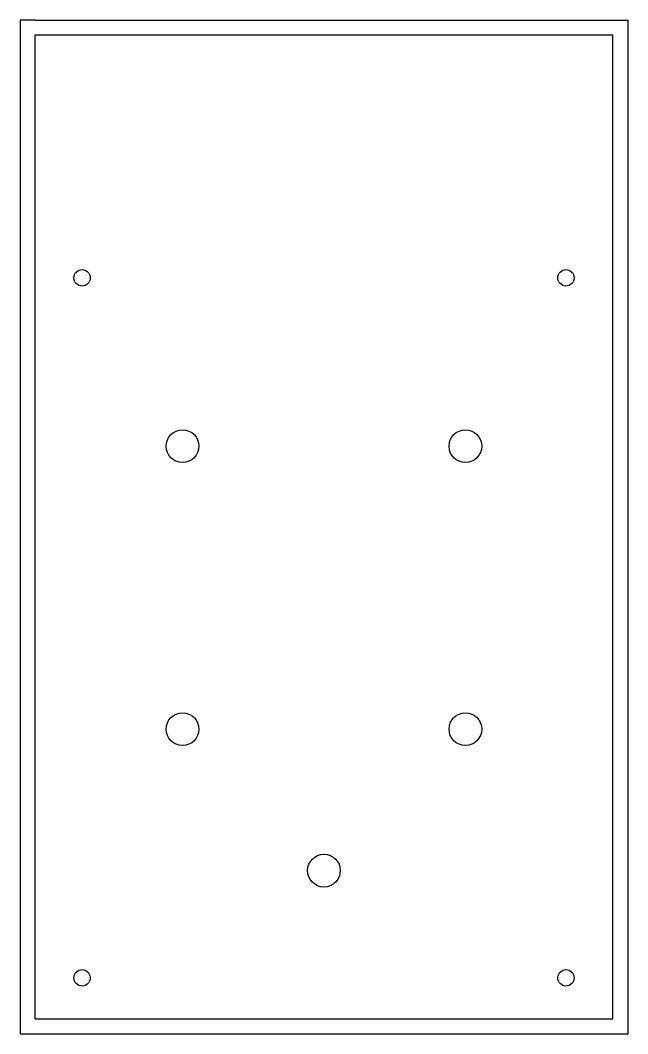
# Model space of a CAD drawing. Extents: x 33 to 115, y -173 to -37.
import ezdxf

# ---------------------------------------------------------------- set-up
doc = ezdxf.new("R2010")
doc.units = 0
doc.header["$MEASUREMENT"] = 0
doc.layers.get('0').update_dxf_attribs({"linetype": 'CONTINUOUS'})

msp = doc.modelspace()

# ---------------------------------------------------------------- linework, layer by layer
for p, q in [((35.29, -36.79), (33.29, -36.79)), ((33.29, -36.79), (33.29, -170.87)), ((35.29, -36.79), (112.9, -36.79)), ((112.9, -36.79), (114.9, -36.79)), ((114.9, -36.79), (114.9, -172.87)), ((112.9, -38.79), (35.29, -38.79)), ((35.29, -170.87), (35.29, -38.79)), ((112.9, -170.87), (112.9, -38.79)), ((33.29, -170.87), (33.29, -172.87)), ((35.29, -170.87), (112.9, -170.87)), ((33.29, -172.87), (114.9, -172.87))]:
    msp.add_line(p, q)
for centre, radius in [((41.6, -71.37), 1.1), ((106.6, -71.37), 1.1), ((55.09, -93.97), 2.2), ((93.09, -93.97), 2.2), ((55.09, -131.97), 2.2), ((93.09, -131.97), 2.2), ((74.09, -150.97), 2.2), ((41.6, -165.37), 1.1), ((106.6, -165.37), 1.1)]:
    msp.add_circle(centre, radius)

doc.saveas('drawing.dxf')
